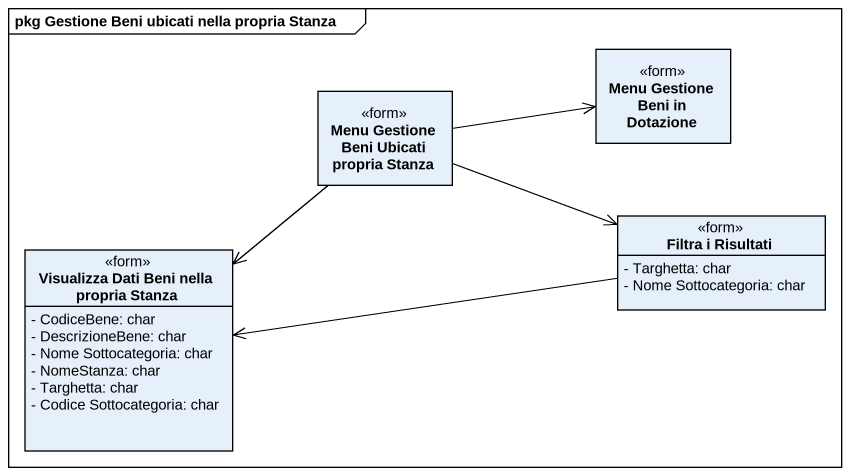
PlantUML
@startuml
mainframe pkg Gestione Beni ubicati nella propria Stanza
hide circle
hide empty members
skinparam classAttributeIconSize 0
class "Menu Gestione Beni in Dotazione" as Menu_Gestione_Beni_in <<form>>
class "Menu Gestione Beni Ubicati propria Stanza" as Menu_Gestione_Beni_Ubicati <<form>>
class "Visualizza Dati Beni nella propria Stanza" as Visualizza_Dati_Beni_nella <<form>> {
  - CodiceBene: char
  - DescrizioneBene: char
  - Nome Sottocategoria: char
  - NomeStanza: char
  - Targhetta: char
  - Codice Sottocategoria: char
}
class "Filtra i Risultati" as Filtra_i_Risultati <<form>> {
  - Targhetta: char
  - Nome Sottocategoria: char
}
Menu_Gestione_Beni_Ubicati -right-> Menu_Gestione_Beni_in
Menu_Gestione_Beni_Ubicati --> Visualizza_Dati_Beni_nella
Menu_Gestione_Beni_Ubicati -right-> Filtra_i_Risultati
Filtra_i_Risultati -left-> Visualizza_Dati_Beni_nella
@enduml
